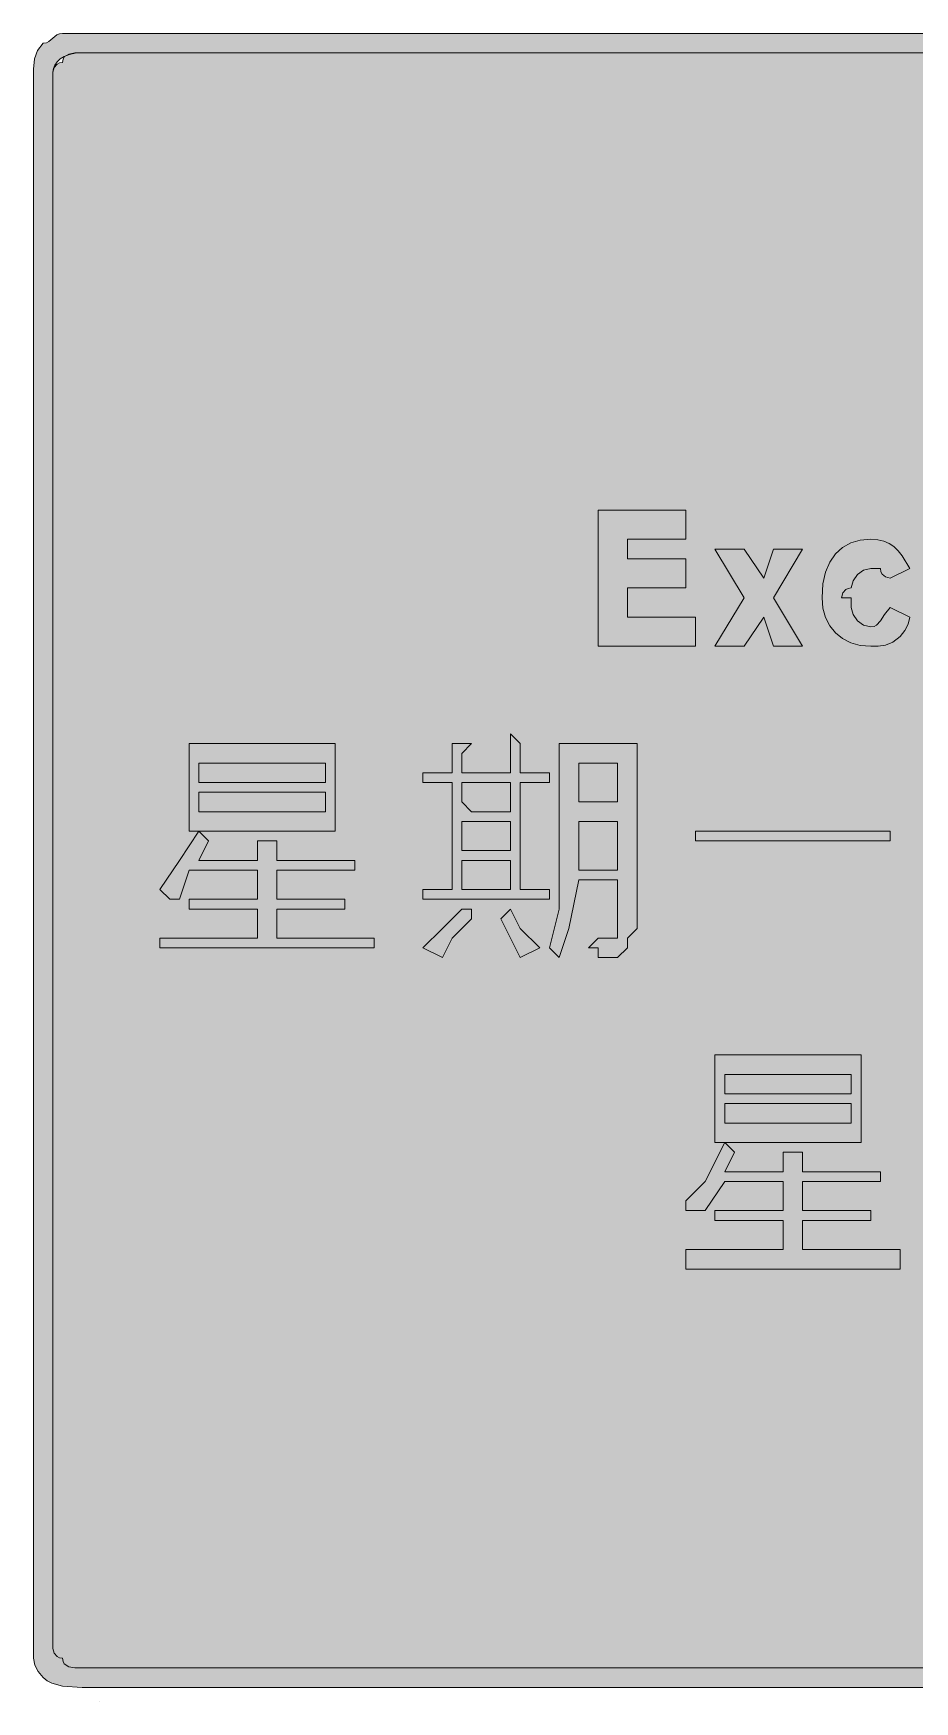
# Model space of a CAD drawing. Header units: metres. Extents: x 11 to 556, y 33 to 238.
# Drawn here: x 11.1 to 119.7, y 32.6 to 238.4 of the extents above; entities that cross this region are included whole.
import ezdxf

# ---------------------------------------------------------------- set-up
doc = ezdxf.new("R2010")
doc.units = ezdxf.units.M
for name, color, linetype, true_color in [('FILL_BLACK_000000', 7, 'Continuous', 0x000000), ('FILL_WHITE_FFFFFF', 7, 'Continuous', 0xffffff), ('STROKE_BLACK_000000', 7, 'Continuous', 0x000000)]:
    doc.layers.add(name, color=color, linetype=linetype, true_color=true_color)

msp = doc.modelspace()

# ---------------------------------------------------------------- hatches: boundary and pattern name
at = {"layer": 'FILL_BLACK_000000', "true_color": 0x000000}
h = msp.add_hatch(color=7, dxfattribs=at)
h.dxf.hatch_style = 1
h.paths.add_polyline_path([(555.66, 38.81), (555.12, 37.55), (554.35, 36.52), (553.47, 35.6), (552.57, 34.91), (551.67, 34.55), (550.77, 34.42), (549.87, 34.4), (17.07, 34.4), (14.67, 34.55), (13.36, 34.91), (12.77, 35.2), (12.27, 35.6), (11.67, 36.35), (11.26, 37.12), (11.07, 38), (11.07, 40.4), (11.07, 232.4), (11.09, 233.99), (11.22, 235.25), (11.58, 236.28), (12.27, 237.2), (12.67, 237.25), (12.98, 237.39), (13.47, 237.8), (13.96, 238.21), (14.27, 238.35), (14.67, 238.4), (17.07, 238.4), (549.87, 238.4), (550.77, 238.38), (551.67, 238.25), (552.57, 237.89), (553.47, 237.2), (554.35, 236.28), (555.12, 235.25), (555.66, 233.99), (555.82, 233.25), (555.87, 232.4), (555.87, 40.4), (555.82, 39.55), (555.66, 38.81)])
h.paths.add_polyline_path([(550.47, 36.95), (550.88, 37.31), (551.02, 37.6), (551.07, 38), (551.47, 38.05), (551.76, 38.19), (552.12, 38.6), (552.27, 39.2), (552.27, 233.6), (552.27, 234.8), (551.07, 234.8), (551.02, 235.2), (550.88, 235.49), (550.47, 235.85), (549.87, 236), (17.07, 236), (16.23, 235.95), (15.5, 235.79), (14.88, 235.56), (14.37, 235.25), (13.98, 234.89), (13.7, 234.48), (13.53, 234.05), (13.47, 233.6), (13.47, 39.2), (13.62, 38.6), (13.98, 38.19), (14.27, 38.05), (14.67, 38), (14.72, 37.6), (14.88, 37.31), (15.42, 36.95), (16.19, 36.82), (17.07, 36.8), (549.87, 36.8), (550.47, 36.95)], flags=16)
h = msp.add_hatch(color=7, dxfattribs=at)
h.dxf.hatch_style = 1
h.paths.add_polyline_path([(80.67, 179.6), (91.47, 179.6), (91.47, 176), (84.27, 176), (84.27, 173.6), (91.47, 173.6), (91.47, 170), (84.27, 170), (84.27, 166.4), (92.67, 166.4), (92.67, 162.8), (80.67, 162.8), (80.67, 179.6)])
h = msp.add_hatch(color=7, dxfattribs=at)
h.dxf.hatch_style = 1
h.paths.add_polyline_path([(112.98, 162.91), (111.81, 163.23), (110.79, 163.75), (109.92, 164.45), (109.22, 165.32), (108.7, 166.34), (108.38, 167.51), (108.27, 168.8), (108.38, 170.49), (108.7, 171.95), (109.22, 173.19), (109.92, 174.2), (110.79, 174.99), (111.81, 175.55), (112.98, 175.89), (114.27, 176), (115.12, 175.94), (115.86, 175.77), (116.53, 175.49), (117.12, 175.1), (117.66, 174.59), (118.15, 173.97), (119.07, 172.4), (116.67, 171.2), (116.07, 171.35), (115.66, 171.71), (115.52, 172), (115.47, 172.4), (114.27, 172.4), (113.39, 172.19), (112.62, 171.65), (112.08, 170.88), (111.87, 170), (111.47, 169.95), (111.18, 169.81), (110.82, 169.4), (110.67, 168.8), (111.87, 168.8), (111.87, 167.6), (112.08, 166.72), (112.62, 165.95), (113.39, 165.41), (114.27, 165.2), (114.67, 165.25), (114.98, 165.41), (115.47, 165.95), (115.96, 166.72), (116.67, 167.6), (119.07, 166.4), (118.88, 165.52), (118.47, 164.75), (117.87, 164), (116.97, 163.31), (116.07, 162.95), (115.17, 162.82), (114.27, 162.8), (112.98, 162.91)])
h = msp.add_hatch(color=7, dxfattribs=at)
h.dxf.hatch_style = 1
h.paths.add_polyline_path([(98.67, 162.8), (95.07, 162.8), (98.67, 168.8), (95.07, 174.8), (98.67, 174.8), (101.07, 171.2), (102.27, 174.8), (105.87, 174.8), (102.27, 168.8), (105.87, 162.8), (102.27, 162.8), (101.07, 166.4), (98.67, 162.8)])
h = msp.add_hatch(color=7, dxfattribs=at)
h.dxf.hatch_style = 1
h.paths.add_polyline_path([(30.27, 141.2), (30.27, 150.8), (48.27, 150.8), (48.27, 141.2), (48.27, 140), (30.27, 140), (30.27, 141.2)])
h.paths.add_polyline_path([(47.07, 148.4), (45.87, 148.4), (31.47, 148.4), (31.47, 146), (45.87, 146), (47.07, 146), (47.07, 148.4)], flags=16)
h.paths.add_polyline_path([(31.47, 142.4), (45.87, 142.4), (47.07, 142.4), (47.07, 144.8), (45.87, 144.8), (31.47, 144.8), (31.47, 142.4)], flags=16)
h = msp.add_hatch(color=7, dxfattribs=at)
h.dxf.hatch_style = 1
h.paths.add_polyline_path([(72.27, 146), (71.07, 146), (71.07, 132.8), (72.27, 132.8), (74.67, 132.8), (74.67, 131.6), (59.07, 131.6), (59.07, 132.8), (62.67, 132.8), (62.67, 146), (59.07, 146), (59.07, 147.2), (62.67, 147.2), (62.67, 150.8), (63.87, 150.8), (65.07, 150.8), (63.87, 149.6), (63.87, 147.2), (65.07, 147.2), (69.87, 147.2), (69.87, 150.8), (69.87, 152), (71.07, 150.8), (71.07, 147.2), (72.27, 147.2), (74.67, 147.2), (74.67, 146), (72.27, 146)])
h.paths.add_polyline_path([(63.87, 137.6), (65.07, 137.6), (69.87, 137.6), (69.87, 141.2), (65.07, 141.2), (63.87, 141.2), (63.87, 137.6)], flags=16)
h.paths.add_polyline_path([(63.87, 143.6), (65.07, 142.4), (69.87, 142.4), (69.87, 143.6), (69.87, 146), (65.07, 146), (63.87, 146), (63.87, 143.6)], flags=16)
h.paths.add_polyline_path([(63.87, 132.8), (65.07, 132.8), (69.87, 132.8), (69.87, 136.4), (65.07, 136.4), (63.87, 136.4), (63.87, 132.8)], flags=16)
h = msp.add_hatch(color=7, dxfattribs=at)
h.dxf.hatch_style = 1
h.paths.add_polyline_path([(75.87, 150.8), (85.47, 150.8), (85.47, 129.2), (85.47, 128), (84.27, 126.8), (84.27, 125.6), (83.07, 124.4), (80.67, 124.4), (80.67, 125.6), (79.47, 125.6), (80.67, 126.8), (81.87, 126.8), (83.07, 126.8), (83.07, 128), (83.07, 129.2), (83.07, 134), (78.27, 134), (77.07, 128), (75.87, 124.4), (74.67, 125.6), (75.87, 130.4), (75.87, 135.2), (75.87, 143.6), (75.87, 150.8)])
h.paths.add_polyline_path([(83.07, 135.2), (83.07, 141.2), (78.27, 141.2), (78.27, 135.2), (83.07, 135.2)], flags=16)
h.paths.add_polyline_path([(78.27, 143.6), (83.07, 143.6), (83.07, 148.4), (78.27, 148.4), (78.27, 143.6)], flags=16)
h = msp.add_hatch(color=7, dxfattribs=at)
h.dxf.hatch_style = 1
h.paths.add_polyline_path([(38.67, 138.8), (39.87, 138.8), (41.07, 138.8), (41.07, 136.4), (49.47, 136.4), (50.67, 136.4), (50.67, 135.2), (49.47, 135.2), (41.07, 135.2), (41.07, 131.6), (49.47, 131.6), (49.47, 130.4), (41.07, 130.4), (41.07, 126.8), (51.87, 126.8), (53.07, 126.8), (53.07, 125.6), (51.87, 125.6), (26.67, 125.6), (26.67, 126.8), (38.67, 126.8), (38.67, 130.4), (30.27, 130.4), (30.27, 131.6), (38.67, 131.6), (38.67, 135.2), (30.27, 135.2), (29.07, 131.6), (27.87, 131.6), (26.67, 132.8), (29.07, 136.4), (31.47, 140), (32.67, 138.8), (31.47, 136.4), (38.67, 136.4), (38.67, 138.8)])
h = msp.add_hatch(color=7, dxfattribs=at)
h.dxf.hatch_style = 1
h.paths.add_polyline_path([(116.67, 140), (116.67, 138.8), (92.67, 138.8), (92.67, 140), (116.67, 140)])
h = msp.add_hatch(color=7, dxfattribs=at)
h.dxf.hatch_style = 1
h.paths.add_polyline_path([(61.47, 128), (63.87, 130.4), (65.07, 130.4), (65.07, 129.2), (62.67, 126.8), (61.47, 124.4), (59.07, 125.6), (61.47, 128)])
h = msp.add_hatch(color=7, dxfattribs=at)
h.dxf.hatch_style = 1
h.paths.add_polyline_path([(69.87, 126.8), (68.67, 129.2), (69.87, 130.4), (71.07, 128), (73.47, 125.6), (71.07, 124.4), (69.87, 126.8)])
h = msp.add_hatch(color=7, dxfattribs=at)
h.dxf.hatch_style = 1
h.paths.add_polyline_path([(113.07, 112.4), (113.07, 101.6), (95.07, 101.6), (95.07, 112.4), (113.07, 112.4)])
h.paths.add_polyline_path([(97.47, 110), (96.27, 110), (96.27, 107.6), (97.47, 107.6), (111.87, 107.6), (111.87, 110), (97.47, 110)], flags=16)
h.paths.add_polyline_path([(96.27, 106.4), (96.27, 104), (97.47, 104), (111.87, 104), (111.87, 106.4), (97.47, 106.4), (96.27, 106.4)], flags=16)
h = msp.add_hatch(color=7, dxfattribs=at)
h.dxf.hatch_style = 1
h.paths.add_polyline_path([(103.47, 100.4), (104.67, 100.4), (105.87, 100.4), (105.87, 98), (115.47, 98), (115.47, 96.8), (105.87, 96.8), (105.87, 93.2), (114.27, 93.2), (114.27, 92), (105.87, 92), (105.87, 90.8), (105.87, 88.4), (117.87, 88.4), (117.87, 87.2), (117.87, 86), (91.47, 86), (91.47, 87.2), (91.47, 88.4), (103.47, 88.4), (103.47, 90.8), (103.47, 92), (96.27, 92), (95.07, 92), (95.07, 93.2), (96.27, 93.2), (103.47, 93.2), (103.47, 96.8), (96.27, 96.8), (93.87, 93.2), (92.67, 93.2), (91.47, 93.2), (91.47, 94.4), (93.87, 96.8), (96.27, 101.6), (97.47, 100.4), (96.27, 98), (103.47, 98), (103.47, 100.4)])
at = {"layer": 'FILL_WHITE_FFFFFF', "true_color": 0xffffff}
h = msp.add_hatch(color=7, dxfattribs=at)
h.dxf.hatch_style = 1
h.paths.add_polyline_path([(549.87, 236), (550.75, 235.79), (551.52, 235.25), (552.06, 234.48), (552.27, 233.6), (552.27, 39.2), (552.12, 38.6), (551.76, 38.19), (551.47, 38.05), (551.07, 38), (551.02, 37.6), (550.88, 37.31), (550.47, 36.95), (549.87, 36.8), (17.07, 36.8), (16.19, 36.82), (15.42, 36.95), (14.88, 37.31), (14.72, 37.6), (14.67, 38), (14.27, 38.05), (13.98, 38.19), (13.62, 38.6), (13.47, 39.2), (13.47, 233.6), (13.62, 234.2), (13.98, 234.61), (14.27, 234.75), (14.67, 234.8), (14.72, 235.2), (14.88, 235.49), (15.42, 235.85), (16.19, 235.98), (17.07, 236), (549.87, 236)])

# ---------------------------------------------------------------- linework, layer by layer
at = {"layer": 'FILL_BLACK_000000', "lineweight": 0, "true_color": 0x000000}
for points in [[(549.87, 34.4), (17.07, 34.4), (14.67, 34.55), (13.36, 34.91), (12.77, 35.2), (12.27, 35.6), (11.67, 36.35), (11.26, 37.12), (11.07, 38), (11.07, 40.4), (11.07, 232.4), (11.09, 233.99), (11.22, 235.25), (11.58, 236.28), (12.27, 237.2), (12.67, 237.25), (12.98, 237.39), (13.47, 237.8), (13.96, 238.21), (14.27, 238.35), (14.67, 238.4), (17.07, 238.4), (549.87, 238.4)], [(549.87, 236), (17.07, 236), (16.23, 235.95), (15.5, 235.79), (14.88, 235.56), (14.37, 235.25), (13.98, 234.89), (13.7, 234.48), (13.53, 234.05), (13.47, 233.6), (13.47, 39.2), (13.62, 38.6), (13.98, 38.19), (14.27, 38.05), (14.67, 38), (14.72, 37.6), (14.88, 37.31), (15.42, 36.95), (16.19, 36.82), (17.07, 36.8), (549.87, 36.8)]]:
    msp.add_lwpolyline(points, dxfattribs=at)
for points in [[(80.67, 179.6), (91.47, 179.6), (91.47, 176), (84.27, 176), (84.27, 173.6), (91.47, 173.6), (91.47, 170), (84.27, 170), (84.27, 166.4), (92.67, 166.4), (92.67, 162.8), (80.67, 162.8)], [(112.98, 162.91), (111.81, 163.23), (110.79, 163.75), (109.92, 164.45), (109.22, 165.32), (108.7, 166.34), (108.38, 167.51), (108.27, 168.8), (108.38, 170.49), (108.7, 171.95), (109.22, 173.19), (109.92, 174.2), (110.79, 174.99), (111.81, 175.55), (112.98, 175.89), (114.27, 176), (115.12, 175.94), (115.86, 175.77), (116.53, 175.49), (117.12, 175.1), (117.66, 174.59), (118.15, 173.97), (119.07, 172.4), (116.67, 171.2), (116.07, 171.35), (115.66, 171.71), (115.52, 172), (115.47, 172.4), (114.27, 172.4), (113.39, 172.19), (112.62, 171.65), (112.08, 170.88), (111.87, 170), (111.47, 169.95), (111.18, 169.81), (110.82, 169.4), (110.67, 168.8), (111.87, 168.8), (111.87, 167.6), (112.08, 166.72), (112.62, 165.95), (113.39, 165.41), (114.27, 165.2), (114.67, 165.25), (114.98, 165.41), (115.47, 165.95), (115.96, 166.72), (116.67, 167.6), (119.07, 166.4), (118.88, 165.52), (118.47, 164.75), (117.87, 164), (116.97, 163.31), (116.07, 162.95), (115.17, 162.82), (114.27, 162.8)], [(98.67, 162.8), (95.07, 162.8), (98.67, 168.8), (95.07, 174.8), (98.67, 174.8), (101.07, 171.2), (102.27, 174.8), (105.87, 174.8), (102.27, 168.8), (105.87, 162.8), (102.27, 162.8), (101.07, 166.4)], [(30.27, 141.2), (30.27, 150.8), (48.27, 150.8), (48.27, 141.2), (48.27, 140), (30.27, 140)], [(72.27, 146), (71.07, 146), (71.07, 132.8), (72.27, 132.8), (74.67, 132.8), (74.67, 131.6), (59.07, 131.6), (59.07, 132.8), (62.67, 132.8), (62.67, 146), (59.07, 146), (59.07, 147.2), (62.67, 147.2), (62.67, 150.8), (63.87, 150.8), (65.07, 150.8), (63.87, 149.6), (63.87, 147.2), (65.07, 147.2), (69.87, 147.2), (69.87, 150.8), (69.87, 152), (71.07, 150.8), (71.07, 147.2), (72.27, 147.2), (74.67, 147.2), (74.67, 146)], [(75.87, 150.8), (85.47, 150.8), (85.47, 129.2), (85.47, 128), (84.27, 126.8), (84.27, 125.6), (83.07, 124.4), (80.67, 124.4), (80.67, 125.6), (79.47, 125.6), (80.67, 126.8), (81.87, 126.8), (83.07, 126.8), (83.07, 128), (83.07, 129.2), (83.07, 134), (78.27, 134), (77.07, 128), (75.87, 124.4), (74.67, 125.6), (75.87, 130.4), (75.87, 135.2), (75.87, 143.6)], [(47.07, 148.4), (45.87, 148.4), (31.47, 148.4), (31.47, 146), (45.87, 146), (47.07, 146)], [(78.27, 143.6), (83.07, 143.6), (83.07, 148.4), (78.27, 148.4)], [(31.47, 142.4), (45.87, 142.4), (47.07, 142.4), (47.07, 144.8), (45.87, 144.8), (31.47, 144.8)], [(63.87, 143.6), (65.07, 142.4), (69.87, 142.4), (69.87, 143.6), (69.87, 146), (65.07, 146), (63.87, 146)], [(38.67, 138.8), (39.87, 138.8), (41.07, 138.8), (41.07, 136.4), (49.47, 136.4), (50.67, 136.4), (50.67, 135.2), (49.47, 135.2), (41.07, 135.2), (41.07, 131.6), (49.47, 131.6), (49.47, 130.4), (41.07, 130.4), (41.07, 126.8), (51.87, 126.8), (53.07, 126.8), (53.07, 125.6), (51.87, 125.6), (26.67, 125.6), (26.67, 126.8), (38.67, 126.8), (38.67, 130.4), (30.27, 130.4), (30.27, 131.6), (38.67, 131.6), (38.67, 135.2), (30.27, 135.2), (29.07, 131.6), (27.87, 131.6), (26.67, 132.8), (29.07, 136.4), (31.47, 140), (32.67, 138.8), (31.47, 136.4), (38.67, 136.4)], [(63.87, 137.6), (65.07, 137.6), (69.87, 137.6), (69.87, 141.2), (65.07, 141.2), (63.87, 141.2)], [(83.07, 135.2), (83.07, 141.2), (78.27, 141.2), (78.27, 135.2)], [(116.67, 140), (116.67, 138.8), (92.67, 138.8), (92.67, 140)], [(63.87, 132.8), (65.07, 132.8), (69.87, 132.8), (69.87, 136.4), (65.07, 136.4), (63.87, 136.4)], [(61.47, 128), (63.87, 130.4), (65.07, 130.4), (65.07, 129.2), (62.67, 126.8), (61.47, 124.4), (59.07, 125.6)], [(69.87, 126.8), (68.67, 129.2), (69.87, 130.4), (71.07, 128), (73.47, 125.6), (71.07, 124.4)], [(113.07, 112.4), (113.07, 101.6), (95.07, 101.6), (95.07, 112.4)], [(97.47, 110), (96.27, 110), (96.27, 107.6), (97.47, 107.6), (111.87, 107.6), (111.87, 110)], [(96.27, 106.4), (96.27, 104), (97.47, 104), (111.87, 104), (111.87, 106.4), (97.47, 106.4)], [(103.47, 100.4), (104.67, 100.4), (105.87, 100.4), (105.87, 98), (115.47, 98), (115.47, 96.8), (105.87, 96.8), (105.87, 93.2), (114.27, 93.2), (114.27, 92), (105.87, 92), (105.87, 90.8), (105.87, 88.4), (117.87, 88.4), (117.87, 87.2), (117.87, 86), (91.47, 86), (91.47, 87.2), (91.47, 88.4), (103.47, 88.4), (103.47, 90.8), (103.47, 92), (96.27, 92), (95.07, 92), (95.07, 93.2), (96.27, 93.2), (103.47, 93.2), (103.47, 96.8), (96.27, 96.8), (93.87, 93.2), (92.67, 93.2), (91.47, 93.2), (91.47, 94.4), (93.87, 96.8), (96.27, 101.6), (97.47, 100.4), (96.27, 98), (103.47, 98)]]:
    msp.add_lwpolyline(points, close=True, dxfattribs=at)
at = {"layer": 'FILL_WHITE_FFFFFF', "lineweight": 0, "true_color": 0xffffff}
msp.add_lwpolyline([(549.87, 36.8), (17.07, 36.8), (16.19, 36.82), (15.42, 36.95), (14.88, 37.31), (14.72, 37.6), (14.67, 38), (14.27, 38.05), (13.98, 38.19), (13.62, 38.6), (13.47, 39.2), (13.47, 233.6), (13.62, 234.2), (13.98, 234.61), (14.27, 234.75), (14.67, 234.8), (14.72, 235.2), (14.88, 235.49), (15.42, 235.85), (16.19, 235.98), (17.07, 236), (549.87, 236)], dxfattribs=at)
at = {"layer": 'STROKE_BLACK_000000', "lineweight": 0, "true_color": 0x000000}
msp.add_lwpolyline([(19.27, 32.64), (19.27, 32.64)], dxfattribs=at)

doc.saveas('drawing.dxf')
